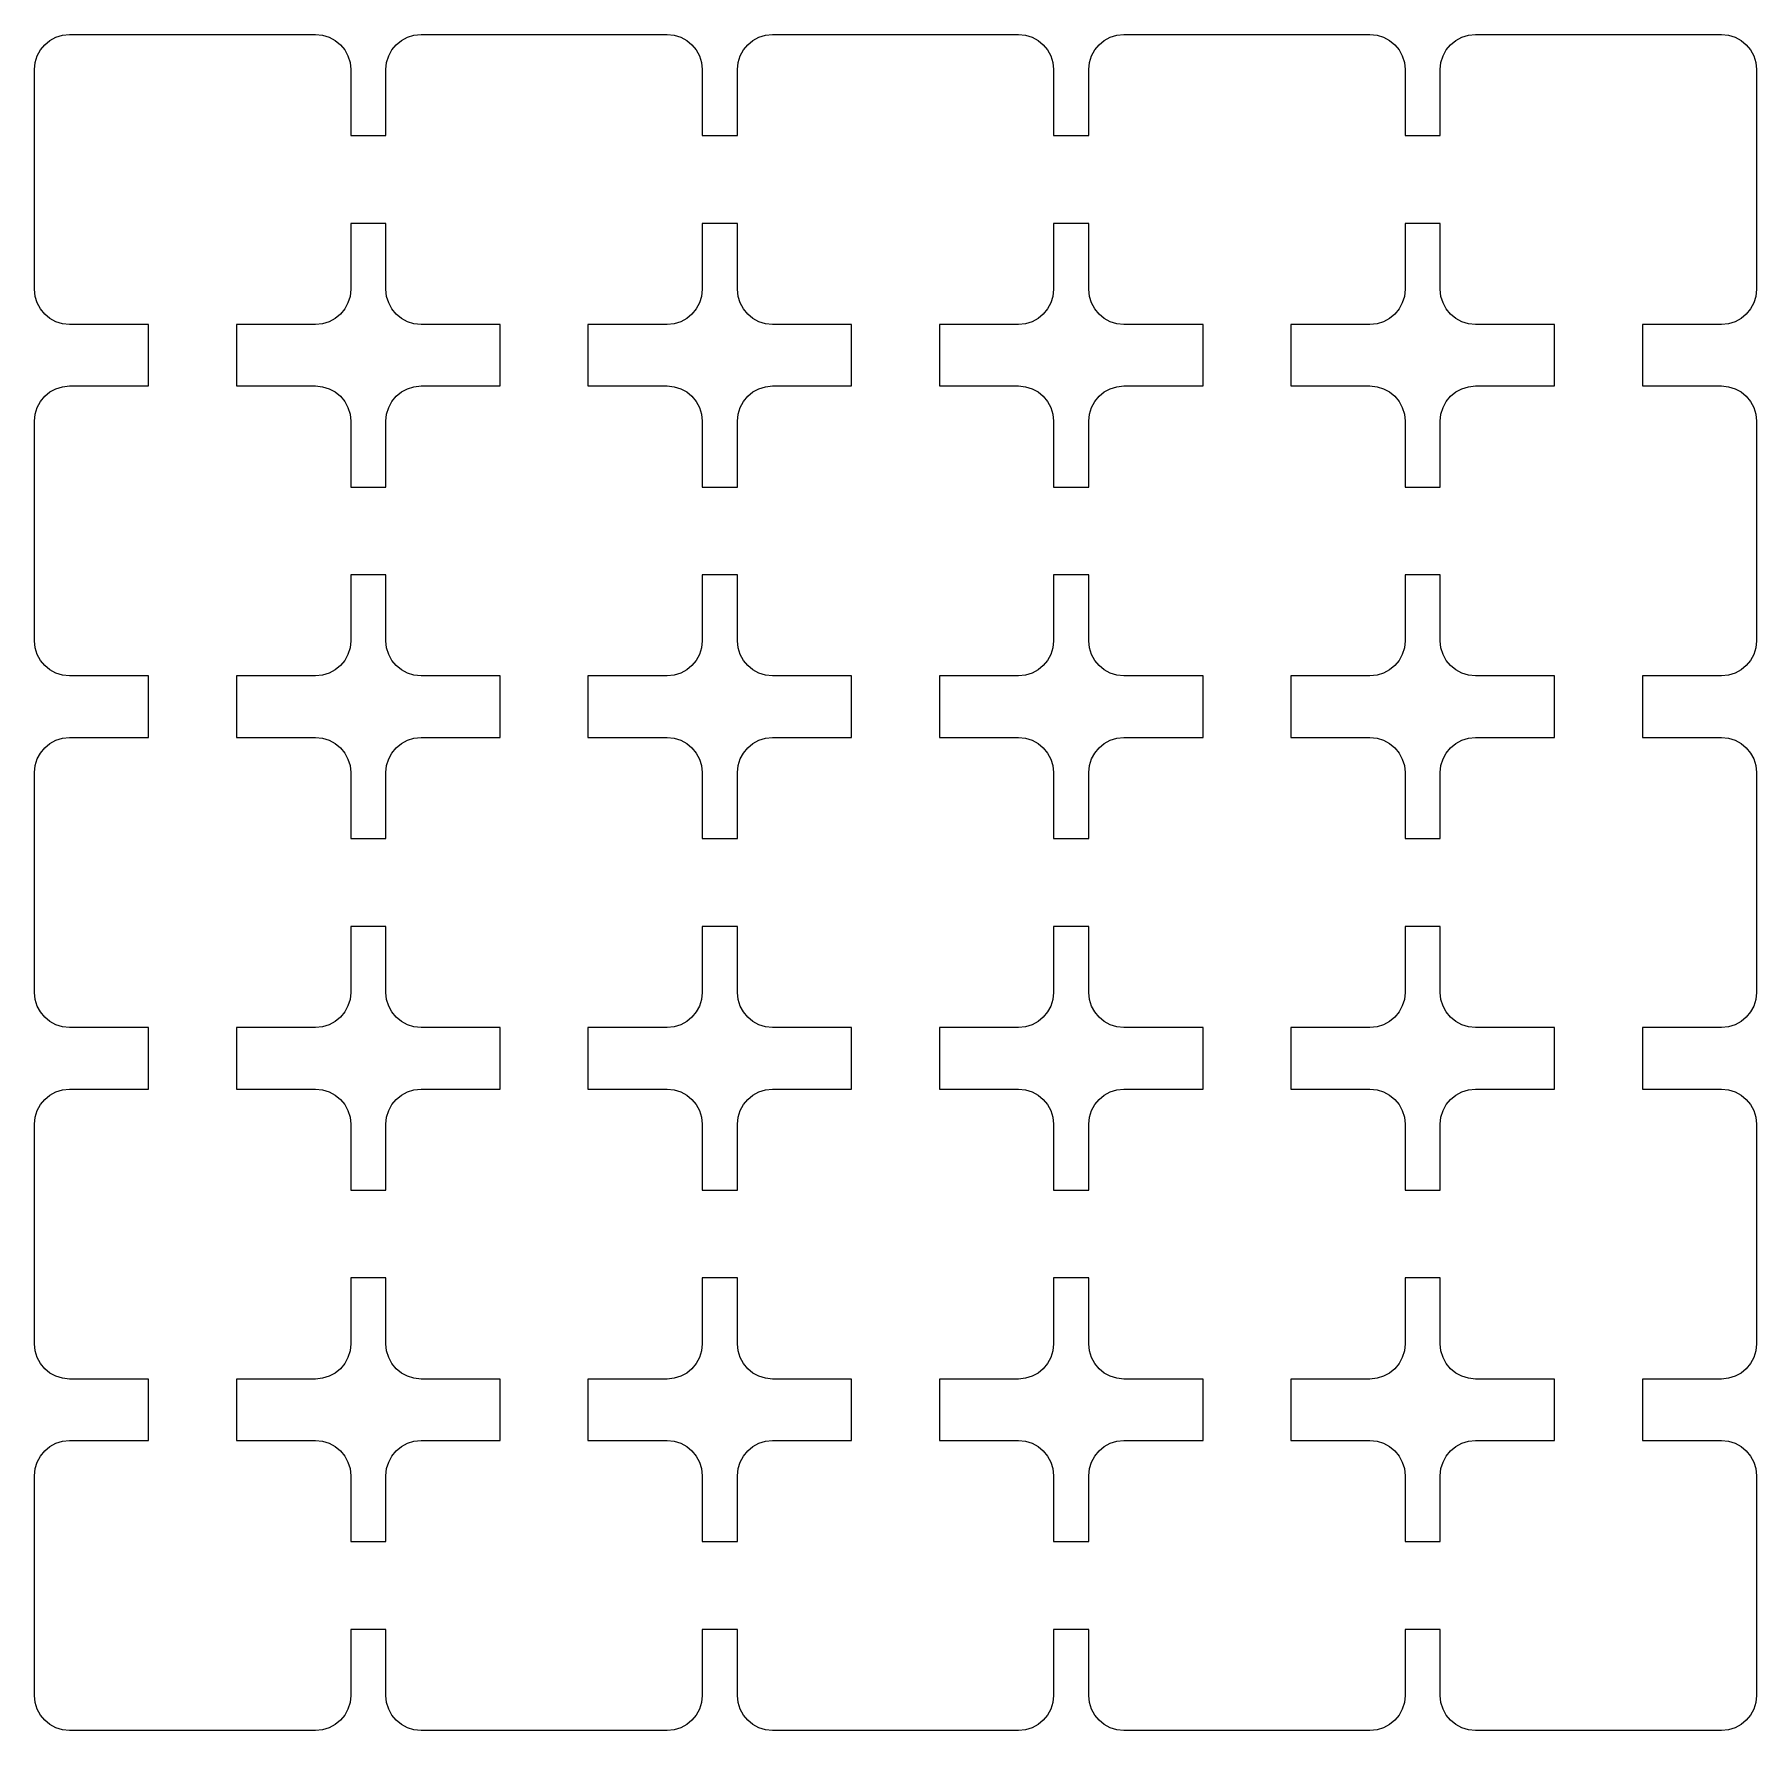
# Model space of a CAD drawing. Extents: x -49 to 49, y -48.2 to 48.2.
import ezdxf

# ---------------------------------------------------------------- set-up
doc = ezdxf.new("R2010")
doc.units = 0
doc.layers.add('LAYER_1', color=7, linetype='CONTINUOUS')

msp = doc.modelspace()

# ---------------------------------------------------------------- linework, layer by layer
at = {"layer": 'LAYER_1', "color": 250}
for points in [[(42.5, -31.75), (46.9999, -31.75), (47.4017, -31.7908), (47.7765, -31.9078), (48.1161, -32.0928), (48.4125, -32.3375), (48.6572, -32.6338), (48.8422, -32.9734), (48.9592, -33.3482), (49, -33.75), (49, -46.25), (48.9592, -46.6518), (48.8422, -47.0266), (48.6572, -47.3662), (48.4125, -47.6625), (48.1161, -47.9072), (47.7765, -48.0922), (47.4017, -48.2092), (46.9999, -48.25), (33, -48.25), (32.5982, -48.2092), (32.2234, -48.0922), (31.8838, -47.9072), (31.5875, -47.6625), (31.3428, -47.3662), (31.1578, -47.0266), (31.0408, -46.6518), (31, -46.25), (31, -42.5), (29, -42.5), (29, -46.25), (28.9592, -46.6517), (28.8422, -47.0265), (28.6572, -47.3662), (28.4124, -47.6625), (28.1161, -47.9072), (27.7764, -48.0922), (27.4016, -48.2092), (26.9999, -48.25), (13, -48.25), (12.5982, -48.2092), (12.2234, -48.0922), (11.8838, -47.9072), (11.5875, -47.6625), (11.3428, -47.3662), (11.1578, -47.0266), (11.0408, -46.6518), (11, -46.25), (11, -42.5), (9, -42.5), (9, -46.25), (8.9592, -46.6517), (8.8422, -47.0265), (8.6572, -47.3662), (8.4124, -47.6625), (8.1161, -47.9072), (7.7764, -48.0922), (7.4016, -48.2092), (6.9999, -48.25), (-7, -48.25), (-7.4018, -48.2092), (-7.7766, -48.0922), (-8.1162, -47.9072), (-8.4125, -47.6625), (-8.6572, -47.3662), (-8.8422, -47.0266), (-8.9592, -46.6518), (-9, -46.25), (-9, -42.5), (-11, -42.5), (-11, -46.25), (-11.0408, -46.6517), (-11.1578, -47.0265), (-11.3428, -47.3662), (-11.5876, -47.6625), (-11.8839, -47.9072), (-12.2236, -48.0922), (-12.5984, -48.2092), (-13.0001, -48.25), (-27, -48.25), (-27.4017, -48.2092), (-27.7765, -48.0922), (-28.1162, -47.9072), (-28.4125, -47.6625), (-28.6572, -47.3662), (-28.8422, -47.0266), (-28.9592, -46.6518), (-29, -46.25), (-29, -42.5), (-31, -42.5), (-31, -46.25), (-31.0408, -46.6517), (-31.1579, -47.0265), (-31.3429, -47.3661), (-31.5876, -47.6624), (-31.8839, -47.9072), (-32.2236, -48.0922), (-32.5984, -48.2092), (-33.0001, -48.25), (-47, -48.25), (-47.4018, -48.2092), (-47.7766, -48.0922), (-48.1162, -47.9072), (-48.4125, -47.6625), (-48.6572, -47.3662), (-48.8422, -47.0266), (-48.9592, -46.6518), (-49, -46.25), (-49, -33.75), (-48.9592, -33.3482), (-48.8422, -32.9734), (-48.6572, -32.6338), (-48.4125, -32.3375), (-48.1162, -32.0928), (-47.7766, -31.9078), (-47.4018, -31.7908), (-47, -31.75), (-42.5, -31.75), (-42.5, -28.25), (-47, -28.25), (-47.4017, -28.2092), (-47.7765, -28.0922), (-48.1162, -27.9072), (-48.4125, -27.6625), (-48.6572, -27.3662), (-48.8422, -27.0266), (-48.9592, -26.6518), (-49, -26.25), (-49, -13.75), (-48.9592, -13.3482), (-48.8422, -12.9734), (-48.6572, -12.6338), (-48.4125, -12.3375), (-48.1162, -12.0928), (-47.7766, -11.9078), (-47.4018, -11.7908), (-47, -11.75), (-42.5, -11.75), (-42.5, -8.25), (-47, -8.25), (-47.4017, -8.2092), (-47.7765, -8.0922), (-48.1162, -7.9072), (-48.4125, -7.6625), (-48.6572, -7.3662), (-48.8422, -7.0266), (-48.9592, -6.6518), (-49, -6.25), (-49, 6.25), (-48.9592, 6.6518), (-48.8422, 7.0266), (-48.6572, 7.3662), (-48.4125, 7.6625), (-48.1162, 7.9072), (-47.7766, 8.0922), (-47.4018, 8.2092), (-47, 8.25), (-42.5, 8.25), (-42.5, 11.75), (-47, 11.75), (-47.4017, 11.7908), (-47.7765, 11.9078), (-48.1162, 12.0928), (-48.4125, 12.3375), (-48.6572, 12.6338), (-48.8422, 12.9734), (-48.9592, 13.3482), (-49, 13.75), (-49, 26.25), (-48.9592, 26.6518), (-48.8422, 27.0266), (-48.6572, 27.3662), (-48.4125, 27.6625), (-48.1162, 27.9072), (-47.7766, 28.0922), (-47.4018, 28.2092), (-47, 28.25), (-42.5, 28.25), (-42.5, 31.75), (-47, 31.75), (-47.4017, 31.7908), (-47.7765, 31.9078), (-48.1162, 32.0928), (-48.4125, 32.3375), (-48.6572, 32.6338), (-48.8422, 32.9734), (-48.9592, 33.3482), (-49, 33.75), (-49, 46.25), (-48.9592, 46.6518), (-48.8422, 47.0266), (-48.6572, 47.3662), (-48.4125, 47.6625), (-48.1162, 47.9072), (-47.7766, 48.0922), (-47.4018, 48.2092), (-47, 48.25), (-33.0001, 48.25), (-32.5983, 48.2092), (-32.2235, 48.0922), (-31.8839, 47.9072), (-31.5876, 47.6625), (-31.3428, 47.3662), (-31.1578, 47.0265), (-31.0408, 46.6517), (-31, 46.25), (-31, 42.5), (-29, 42.5), (-29, 46.25), (-28.9592, 46.6518), (-28.8422, 47.0266), (-28.6572, 47.3662), (-28.4125, 47.6625), (-28.1162, 47.9072), (-27.7766, 48.0922), (-27.4018, 48.2092), (-27, 48.25), (-13.0001, 48.25), (-12.5983, 48.2092), (-12.2235, 48.0922), (-11.8839, 47.9072), (-11.5876, 47.6625), (-11.3428, 47.3662), (-11.1578, 47.0265), (-11.0408, 46.6517), (-11, 46.25), (-11, 42.5), (-9, 42.5), (-9, 46.25), (-8.9592, 46.6518), (-8.8422, 47.0266), (-8.6572, 47.3662), (-8.4125, 47.6625), (-8.1162, 47.9072), (-7.7766, 48.0922), (-7.4018, 48.2092), (-7, 48.25), (6.9999, 48.25), (7.4017, 48.2092), (7.7765, 48.0922), (8.1161, 47.9072), (8.4125, 47.6625), (8.6572, 47.3662), (8.8422, 47.0265), (8.9592, 46.6517), (9, 46.25), (9, 42.5), (11, 42.5), (11, 46.25), (11.0408, 46.6518), (11.1578, 47.0266), (11.3428, 47.3662), (11.5875, 47.6625), (11.8838, 47.9072), (12.2234, 48.0922), (12.5982, 48.2092), (13, 48.25), (26.9999, 48.25), (27.4017, 48.2092), (27.7765, 48.0922), (28.1161, 47.9072), (28.4125, 47.6625), (28.6572, 47.3662), (28.8422, 47.0265), (28.9592, 46.6517), (29, 46.25), (29, 42.5), (31, 42.5), (31, 46.25), (31.0408, 46.6518), (31.1578, 47.0266), (31.3428, 47.3662), (31.5875, 47.6625), (31.8838, 47.9072), (32.2234, 48.0922), (32.5982, 48.2092), (33, 48.25), (46.9999, 48.25), (47.4017, 48.2092), (47.7765, 48.0922), (48.1161, 47.9072), (48.4125, 47.6625), (48.6572, 47.3662), (48.8422, 47.0266), (48.9592, 46.6518), (49, 46.25), (49, 33.75), (48.9592, 33.3482), (48.8422, 32.9734), (48.6572, 32.6338), (48.4125, 32.3375), (48.1161, 32.0928), (47.7765, 31.9078), (47.4017, 31.7908), (46.9999, 31.75), (42.5, 31.75), (42.5, 28.25), (46.9999, 28.25), (47.4017, 28.2092), (47.7765, 28.0922), (48.1161, 27.9072), (48.4125, 27.6625), (48.6572, 27.3662), (48.8422, 27.0266), (48.9592, 26.6518), (49, 26.25), (49, 13.75), (48.9592, 13.3482), (48.8422, 12.9734), (48.6572, 12.6338), (48.4125, 12.3375), (48.1161, 12.0928), (47.7765, 11.9078), (47.4017, 11.7908), (46.9999, 11.75), (42.5, 11.75), (42.5, 8.25), (46.9999, 8.25), (47.4017, 8.2092), (47.7765, 8.0922), (48.1161, 7.9072), (48.4125, 7.6625), (48.6572, 7.3662), (48.8422, 7.0266), (48.9592, 6.6518), (49, 6.25), (49, -6.25), (48.9592, -6.6518), (48.8422, -7.0266), (48.6572, -7.3662), (48.4125, -7.6625), (48.1161, -7.9072), (47.7765, -8.0922), (47.4017, -8.2092), (46.9999, -8.25), (42.5, -8.25), (42.5, -11.75), (46.9999, -11.75), (47.4017, -11.7908), (47.7765, -11.9078), (48.1161, -12.0928), (48.4125, -12.3375), (48.6572, -12.6338), (48.8422, -12.9734), (48.9592, -13.3482), (49, -13.75), (49, -26.25), (48.9592, -26.6518), (48.8422, -27.0266), (48.6572, -27.3662), (48.4125, -27.6625), (48.1161, -27.9072), (47.7765, -28.0922), (47.4017, -28.2092), (46.9999, -28.25), (42.5, -28.25), (42.5, -31.75)], [(-22.5, 28.25), (-22.5, 31.75), (-27, 31.75), (-27.4017, 31.7908), (-27.7765, 31.9078), (-28.1162, 32.0928), (-28.4125, 32.3375), (-28.6572, 32.6338), (-28.8422, 32.9734), (-28.9592, 33.3482), (-29, 33.75), (-29, 37.5), (-31, 37.5), (-31, 33.75), (-31.0408, 33.3483), (-31.1579, 32.9735), (-31.3429, 32.6339), (-31.5876, 32.3376), (-31.8839, 32.0928), (-32.2236, 31.9078), (-32.5984, 31.7908), (-33.0001, 31.75), (-37.5, 31.75), (-37.5, 28.25), (-33.0001, 28.25), (-32.5983, 28.2092), (-32.2235, 28.0922), (-31.8839, 27.9072), (-31.5876, 27.6625), (-31.3428, 27.3662), (-31.1578, 27.0265), (-31.0408, 26.6517), (-31, 26.25), (-31, 22.5), (-29, 22.5), (-29, 26.25), (-28.9592, 26.6518), (-28.8422, 27.0266), (-28.6572, 27.3662), (-28.4125, 27.6625), (-28.1162, 27.9072), (-27.7766, 28.0922), (-27.4018, 28.2092), (-27, 28.25), (-22.5, 28.25)], [(-2.5, 28.25), (-2.5, 31.75), (-7, 31.75), (-7.4017, 31.7908), (-7.7765, 31.9078), (-8.1162, 32.0928), (-8.4125, 32.3375), (-8.6572, 32.6338), (-8.8422, 32.9734), (-8.9592, 33.3482), (-9, 33.75), (-9, 37.5), (-11, 37.5), (-11, 33.75), (-11.0408, 33.3483), (-11.1578, 32.9735), (-11.3428, 32.6338), (-11.5876, 32.3375), (-11.8839, 32.0928), (-12.2236, 31.9078), (-12.5984, 31.7908), (-13.0001, 31.75), (-17.5, 31.75), (-17.5, 28.25), (-13.0001, 28.25), (-12.5983, 28.2092), (-12.2235, 28.0922), (-11.8839, 27.9072), (-11.5876, 27.6625), (-11.3428, 27.3662), (-11.1578, 27.0265), (-11.0408, 26.6517), (-11, 26.25), (-11, 22.5), (-9, 22.5), (-9, 26.25), (-8.9592, 26.6518), (-8.8422, 27.0266), (-8.6572, 27.3662), (-8.4125, 27.6625), (-8.1162, 27.9072), (-7.7766, 28.0922), (-7.4018, 28.2092), (-7, 28.25), (-2.5, 28.25)], [(17.5, 28.25), (17.5, 31.75), (13, 31.75), (12.5983, 31.7908), (12.2235, 31.9078), (11.8838, 32.0928), (11.5875, 32.3375), (11.3428, 32.6338), (11.1578, 32.9734), (11.0408, 33.3482), (11, 33.75), (11, 37.5), (9, 37.5), (9, 33.75), (8.9592, 33.3482), (8.8422, 32.9734), (8.6572, 32.6338), (8.4125, 32.3375), (8.1161, 32.0928), (7.7765, 31.9078), (7.4017, 31.7908), (6.9999, 31.75), (2.5, 31.75), (2.5, 28.25), (6.9999, 28.25), (7.4017, 28.2092), (7.7765, 28.0922), (8.1161, 27.9072), (8.4125, 27.6625), (8.6572, 27.3662), (8.8422, 27.0265), (8.9592, 26.6517), (9, 26.25), (9, 22.5), (11, 22.5), (11, 26.25), (11.0408, 26.6518), (11.1578, 27.0266), (11.3428, 27.3662), (11.5875, 27.6625), (11.8838, 27.9072), (12.2234, 28.0922), (12.5982, 28.2092), (13, 28.25), (17.5, 28.25)], [(37.5, 28.25), (37.5, 31.75), (33, 31.75), (32.5983, 31.7908), (32.2235, 31.9078), (31.8838, 32.0928), (31.5875, 32.3375), (31.3428, 32.6338), (31.1578, 32.9734), (31.0408, 33.3482), (31, 33.75), (31, 37.5), (29, 37.5), (29, 33.75), (28.9592, 33.3482), (28.8422, 32.9734), (28.6572, 32.6338), (28.4125, 32.3375), (28.1161, 32.0928), (27.7765, 31.9078), (27.4017, 31.7908), (26.9999, 31.75), (22.5, 31.75), (22.5, 28.25), (26.9999, 28.25), (27.4017, 28.2092), (27.7765, 28.0922), (28.1161, 27.9072), (28.4125, 27.6625), (28.6572, 27.3662), (28.8422, 27.0265), (28.9592, 26.6517), (29, 26.25), (29, 22.5), (31, 22.5), (31, 26.25), (31.0408, 26.6518), (31.1578, 27.0266), (31.3428, 27.3662), (31.5875, 27.6625), (31.8838, 27.9072), (32.2234, 28.0922), (32.5982, 28.2092), (33, 28.25), (37.5, 28.25)], [(-22.5, 8.25), (-22.5, 11.75), (-27, 11.75), (-27.4017, 11.7908), (-27.7765, 11.9078), (-28.1162, 12.0928), (-28.4125, 12.3375), (-28.6572, 12.6338), (-28.8422, 12.9734), (-28.9592, 13.3482), (-29, 13.75), (-29, 17.5), (-31, 17.5), (-31, 13.75), (-31.0408, 13.3483), (-31.1578, 12.9735), (-31.3428, 12.6338), (-31.5876, 12.3375), (-31.8839, 12.0928), (-32.2236, 11.9078), (-32.5984, 11.7908), (-33.0001, 11.75), (-37.5, 11.75), (-37.5, 8.25), (-33.0001, 8.25), (-32.5983, 8.2092), (-32.2235, 8.0922), (-31.8839, 7.9072), (-31.5876, 7.6625), (-31.3428, 7.3662), (-31.1578, 7.0265), (-31.0408, 6.6517), (-31, 6.25), (-31, 2.5), (-29, 2.5), (-29, 6.25), (-28.9592, 6.6518), (-28.8422, 7.0266), (-28.6572, 7.3662), (-28.4125, 7.6625), (-28.1162, 7.9072), (-27.7766, 8.0922), (-27.4018, 8.2092), (-27, 8.25), (-22.5, 8.25)], [(-2.5, 8.25), (-2.5, 11.75), (-7, 11.75), (-7.4017, 11.7908), (-7.7765, 11.9078), (-8.1162, 12.0928), (-8.4125, 12.3375), (-8.6572, 12.6338), (-8.8422, 12.9734), (-8.9592, 13.3482), (-9, 13.75), (-9, 17.5), (-11, 17.5), (-11, 13.75), (-11.0408, 13.3482), (-11.1578, 12.9734), (-11.3428, 12.6338), (-11.5876, 12.3375), (-11.8839, 12.0928), (-12.2235, 11.9078), (-12.5983, 11.7908), (-13.0001, 11.75), (-17.5, 11.75), (-17.5, 8.25), (-13.0001, 8.25), (-12.5983, 8.2092), (-12.2235, 8.0922), (-11.8839, 7.9072), (-11.5876, 7.6624), (-11.3428, 7.3661), (-11.1578, 7.0265), (-11.0408, 6.6517), (-11, 6.25), (-11, 2.5), (-9, 2.5), (-9, 6.25), (-8.9592, 6.6518), (-8.8422, 7.0266), (-8.6572, 7.3662), (-8.4125, 7.6625), (-8.1162, 7.9072), (-7.7766, 8.0922), (-7.4018, 8.2092), (-7, 8.25), (-2.5, 8.25)], [(17.5, 8.25), (17.5, 11.75), (13, 11.75), (12.5983, 11.7908), (12.2235, 11.9078), (11.8838, 12.0928), (11.5875, 12.3375), (11.3428, 12.6338), (11.1578, 12.9734), (11.0408, 13.3482), (11, 13.75), (11, 17.5), (9, 17.5), (9, 13.75), (8.9592, 13.3482), (8.8422, 12.9734), (8.6572, 12.6338), (8.4125, 12.3375), (8.1161, 12.0928), (7.7765, 11.9078), (7.4017, 11.7908), (6.9999, 11.75), (2.5, 11.75), (2.5, 8.25), (6.9999, 8.25), (7.4017, 8.2092), (7.7765, 8.0922), (8.1161, 7.9072), (8.4125, 7.6625), (8.6572, 7.3662), (8.8422, 7.0265), (8.9592, 6.6517), (9, 6.25), (9, 2.5), (11, 2.5), (11, 6.25), (11.0408, 6.6518), (11.1578, 7.0266), (11.3428, 7.3662), (11.5875, 7.6625), (11.8838, 7.9072), (12.2234, 8.0922), (12.5982, 8.2092), (13, 8.25), (17.5, 8.25)], [(37.5, 8.25), (37.5, 11.75), (33, 11.75), (32.5983, 11.7908), (32.2235, 11.9078), (31.8838, 12.0928), (31.5875, 12.3375), (31.3428, 12.6338), (31.1578, 12.9734), (31.0408, 13.3482), (31, 13.75), (31, 17.5), (29, 17.5), (29, 13.75), (28.9592, 13.3482), (28.8422, 12.9734), (28.6572, 12.6338), (28.4125, 12.3375), (28.1161, 12.0928), (27.7765, 11.9078), (27.4017, 11.7908), (26.9999, 11.75), (22.5, 11.75), (22.5, 8.25), (26.9999, 8.25), (27.4017, 8.2092), (27.7765, 8.0922), (28.1161, 7.9072), (28.4125, 7.6625), (28.6572, 7.3662), (28.8422, 7.0265), (28.9592, 6.6517), (29, 6.25), (29, 2.5), (31, 2.5), (31, 6.25), (31.0408, 6.6518), (31.1578, 7.0266), (31.3428, 7.3662), (31.5875, 7.6625), (31.8838, 7.9072), (32.2234, 8.0922), (32.5982, 8.2092), (33, 8.25), (37.5, 8.25)], [(-22.5, -11.75), (-22.5, -8.25), (-27, -8.25), (-27.4017, -8.2092), (-27.7765, -8.0922), (-28.1162, -7.9072), (-28.4125, -7.6625), (-28.6572, -7.3662), (-28.8422, -7.0266), (-28.9592, -6.6518), (-29, -6.25), (-29, -2.5), (-31, -2.5), (-31, -6.25), (-31.0408, -6.6517), (-31.1578, -7.0265), (-31.3428, -7.3662), (-31.5876, -7.6625), (-31.8839, -7.9072), (-32.2236, -8.0922), (-32.5984, -8.2092), (-33.0001, -8.25), (-37.5, -8.25), (-37.5, -11.75), (-33.0001, -11.75), (-32.5983, -11.7908), (-32.2235, -11.9078), (-31.8839, -12.0928), (-31.5876, -12.3376), (-31.3428, -12.6339), (-31.1578, -12.9735), (-31.0408, -13.3483), (-31, -13.75), (-31, -17.5), (-29, -17.5), (-29, -13.75), (-28.9592, -13.3482), (-28.8422, -12.9734), (-28.6572, -12.6338), (-28.4125, -12.3375), (-28.1162, -12.0928), (-27.7766, -11.9078), (-27.4018, -11.7908), (-27, -11.75), (-22.5, -11.75)], [(-2.5, -11.75), (-2.5, -8.25), (-7, -8.25), (-7.4017, -8.2092), (-7.7765, -8.0922), (-8.1161, -7.9072), (-8.4124, -7.6625), (-8.6572, -7.3662), (-8.8422, -7.0266), (-8.9592, -6.6518), (-9, -6.25), (-9, -2.5), (-11, -2.5), (-11, -6.25), (-11.0408, -6.6518), (-11.1578, -7.0266), (-11.3428, -7.3662), (-11.5876, -7.6625), (-11.8839, -7.9072), (-12.2235, -8.0922), (-12.5983, -8.2092), (-13.0001, -8.25), (-17.5, -8.25), (-17.5, -11.75), (-13.0001, -11.75), (-12.5983, -11.7908), (-12.2235, -11.9078), (-11.8839, -12.0928), (-11.5876, -12.3375), (-11.3428, -12.6338), (-11.1578, -12.9734), (-11.0408, -13.3482), (-11, -13.75), (-11, -17.5), (-9, -17.5), (-9, -13.75), (-8.9592, -13.3482), (-8.8422, -12.9734), (-8.6572, -12.6338), (-8.4125, -12.3375), (-8.1162, -12.0928), (-7.7766, -11.9078), (-7.4018, -11.7908), (-7, -11.75), (-2.5, -11.75)], [(17.5, -11.75), (17.5, -8.25), (13, -8.25), (12.5983, -8.2092), (12.2235, -8.0922), (11.8838, -7.9072), (11.5875, -7.6625), (11.3428, -7.3662), (11.1578, -7.0266), (11.0408, -6.6518), (11, -6.25), (11, -2.5), (9, -2.5), (9, -6.25), (8.9592, -6.6518), (8.8422, -7.0266), (8.6572, -7.3662), (8.4125, -7.6625), (8.1161, -7.9072), (7.7765, -8.0922), (7.4017, -8.2092), (6.9999, -8.25), (2.5, -8.25), (2.5, -11.75), (6.9999, -11.75), (7.4017, -11.7908), (7.7765, -11.9078), (8.1161, -12.0928), (8.4125, -12.3375), (8.6572, -12.6338), (8.8422, -12.9735), (8.9592, -13.3483), (9, -13.75), (9, -17.5), (11, -17.5), (11, -13.75), (11.0408, -13.3482), (11.1578, -12.9734), (11.3428, -12.6338), (11.5875, -12.3375), (11.8838, -12.0928), (12.2234, -11.9078), (12.5982, -11.7908), (13, -11.75), (17.5, -11.75)], [(37.5, -11.75), (37.5, -8.25), (33, -8.25), (32.5983, -8.2092), (32.2235, -8.0922), (31.8838, -7.9072), (31.5875, -7.6625), (31.3428, -7.3662), (31.1578, -7.0266), (31.0408, -6.6518), (31, -6.25), (31, -2.5), (29, -2.5), (29, -6.25), (28.9592, -6.6517), (28.8421, -7.0265), (28.6571, -7.3661), (28.4124, -7.6624), (28.1161, -7.9072), (27.7764, -8.0922), (27.4016, -8.2092), (26.9999, -8.25), (22.5, -8.25), (22.5, -11.75), (26.9999, -11.75), (27.4017, -11.7908), (27.7765, -11.9078), (28.1161, -12.0928), (28.4125, -12.3375), (28.6572, -12.6338), (28.8422, -12.9735), (28.9592, -13.3483), (29, -13.75), (29, -17.5), (31, -17.5), (31, -13.75), (31.0408, -13.3482), (31.1578, -12.9734), (31.3428, -12.6338), (31.5875, -12.3375), (31.8838, -12.0928), (32.2234, -11.9078), (32.5982, -11.7908), (33, -11.75), (37.5, -11.75)], [(-22.5, -31.75), (-22.5, -28.25), (-27, -28.25), (-27.4017, -28.2092), (-27.7765, -28.0922), (-28.1162, -27.9072), (-28.4125, -27.6625), (-28.6572, -27.3662), (-28.8422, -27.0266), (-28.9592, -26.6518), (-29, -26.25), (-29, -22.5), (-31, -22.5), (-31, -26.25), (-31.0408, -26.6518), (-31.1578, -27.0266), (-31.3428, -27.3662), (-31.5876, -27.6625), (-31.8839, -27.9072), (-32.2235, -28.0922), (-32.5983, -28.2092), (-33.0001, -28.25), (-37.5, -28.25), (-37.5, -31.75), (-33.0001, -31.75), (-32.5983, -31.7908), (-32.2235, -31.9078), (-31.8839, -32.0928), (-31.5876, -32.3375), (-31.3428, -32.6338), (-31.1578, -32.9735), (-31.0408, -33.3483), (-31, -33.75), (-31, -37.5), (-29, -37.5), (-29, -33.75), (-28.9592, -33.3482), (-28.8422, -32.9734), (-28.6572, -32.6338), (-28.4125, -32.3375), (-28.1162, -32.0928), (-27.7766, -31.9078), (-27.4018, -31.7908), (-27, -31.75), (-22.5, -31.75)], [(-2.5, -31.75), (-2.5, -28.25), (-7, -28.25), (-7.4017, -28.2092), (-7.7765, -28.0922), (-8.1162, -27.9072), (-8.4125, -27.6625), (-8.6572, -27.3662), (-8.8422, -27.0266), (-8.9592, -26.6518), (-9, -26.25), (-9, -22.5), (-11, -22.5), (-11, -26.25), (-11.0408, -26.6517), (-11.1578, -27.0265), (-11.3428, -27.3662), (-11.5876, -27.6625), (-11.8839, -27.9072), (-12.2236, -28.0922), (-12.5984, -28.2092), (-13.0001, -28.25), (-17.5, -28.25), (-17.5, -31.75), (-13.0001, -31.75), (-12.5983, -31.7908), (-12.2235, -31.9078), (-11.8839, -32.0928), (-11.5876, -32.3375), (-11.3428, -32.6338), (-11.1578, -32.9735), (-11.0408, -33.3483), (-11, -33.75), (-11, -37.5), (-9, -37.5), (-9, -33.75), (-8.9592, -33.3482), (-8.8422, -32.9734), (-8.6572, -32.6338), (-8.4125, -32.3375), (-8.1162, -32.0928), (-7.7766, -31.9078), (-7.4018, -31.7908), (-7, -31.75), (-2.5, -31.75)], [(17.5, -31.75), (17.5, -28.25), (13, -28.25), (12.5983, -28.2092), (12.2235, -28.0922), (11.8838, -27.9072), (11.5875, -27.6625), (11.3428, -27.3662), (11.1578, -27.0266), (11.0408, -26.6518), (11, -26.25), (11, -22.5), (9, -22.5), (9, -26.25), (8.9592, -26.6518), (8.8422, -27.0266), (8.6572, -27.3662), (8.4125, -27.6625), (8.1161, -27.9072), (7.7765, -28.0922), (7.4017, -28.2092), (6.9999, -28.25), (2.5, -28.25), (2.5, -31.75), (6.9999, -31.75), (7.4017, -31.7908), (7.7765, -31.9078), (8.1161, -32.0928), (8.4125, -32.3375), (8.6572, -32.6338), (8.8422, -32.9735), (8.9592, -33.3483), (9, -33.75), (9, -37.5), (11, -37.5), (11, -33.75), (11.0408, -33.3482), (11.1578, -32.9734), (11.3428, -32.6338), (11.5875, -32.3375), (11.8838, -32.0928), (12.2234, -31.9078), (12.5982, -31.7908), (13, -31.75), (17.5, -31.75)], [(37.5, -31.75), (37.5, -28.25), (33, -28.25), (32.5983, -28.2092), (32.2235, -28.0922), (31.8838, -27.9072), (31.5875, -27.6625), (31.3428, -27.3662), (31.1578, -27.0266), (31.0408, -26.6518), (31, -26.25), (31, -22.5), (29, -22.5), (29, -26.25), (28.9592, -26.6517), (28.8421, -27.0265), (28.6571, -27.3661), (28.4124, -27.6624), (28.1161, -27.9072), (27.7764, -28.0922), (27.4016, -28.2092), (26.9999, -28.25), (22.5, -28.25), (22.5, -31.75), (26.9999, -31.75), (27.4017, -31.7908), (27.7765, -31.9078), (28.1161, -32.0928), (28.4125, -32.3375), (28.6572, -32.6338), (28.8422, -32.9735), (28.9592, -33.3483), (29, -33.75), (29, -37.5), (31, -37.5), (31, -33.75), (31.0408, -33.3482), (31.1578, -32.9734), (31.3428, -32.6338), (31.5875, -32.3375), (31.8838, -32.0928), (32.2234, -31.9078), (32.5982, -31.7908), (33, -31.75), (37.5, -31.75)]]:
    msp.add_lwpolyline(points, close=True, dxfattribs=at)

doc.saveas('drawing.dxf')
